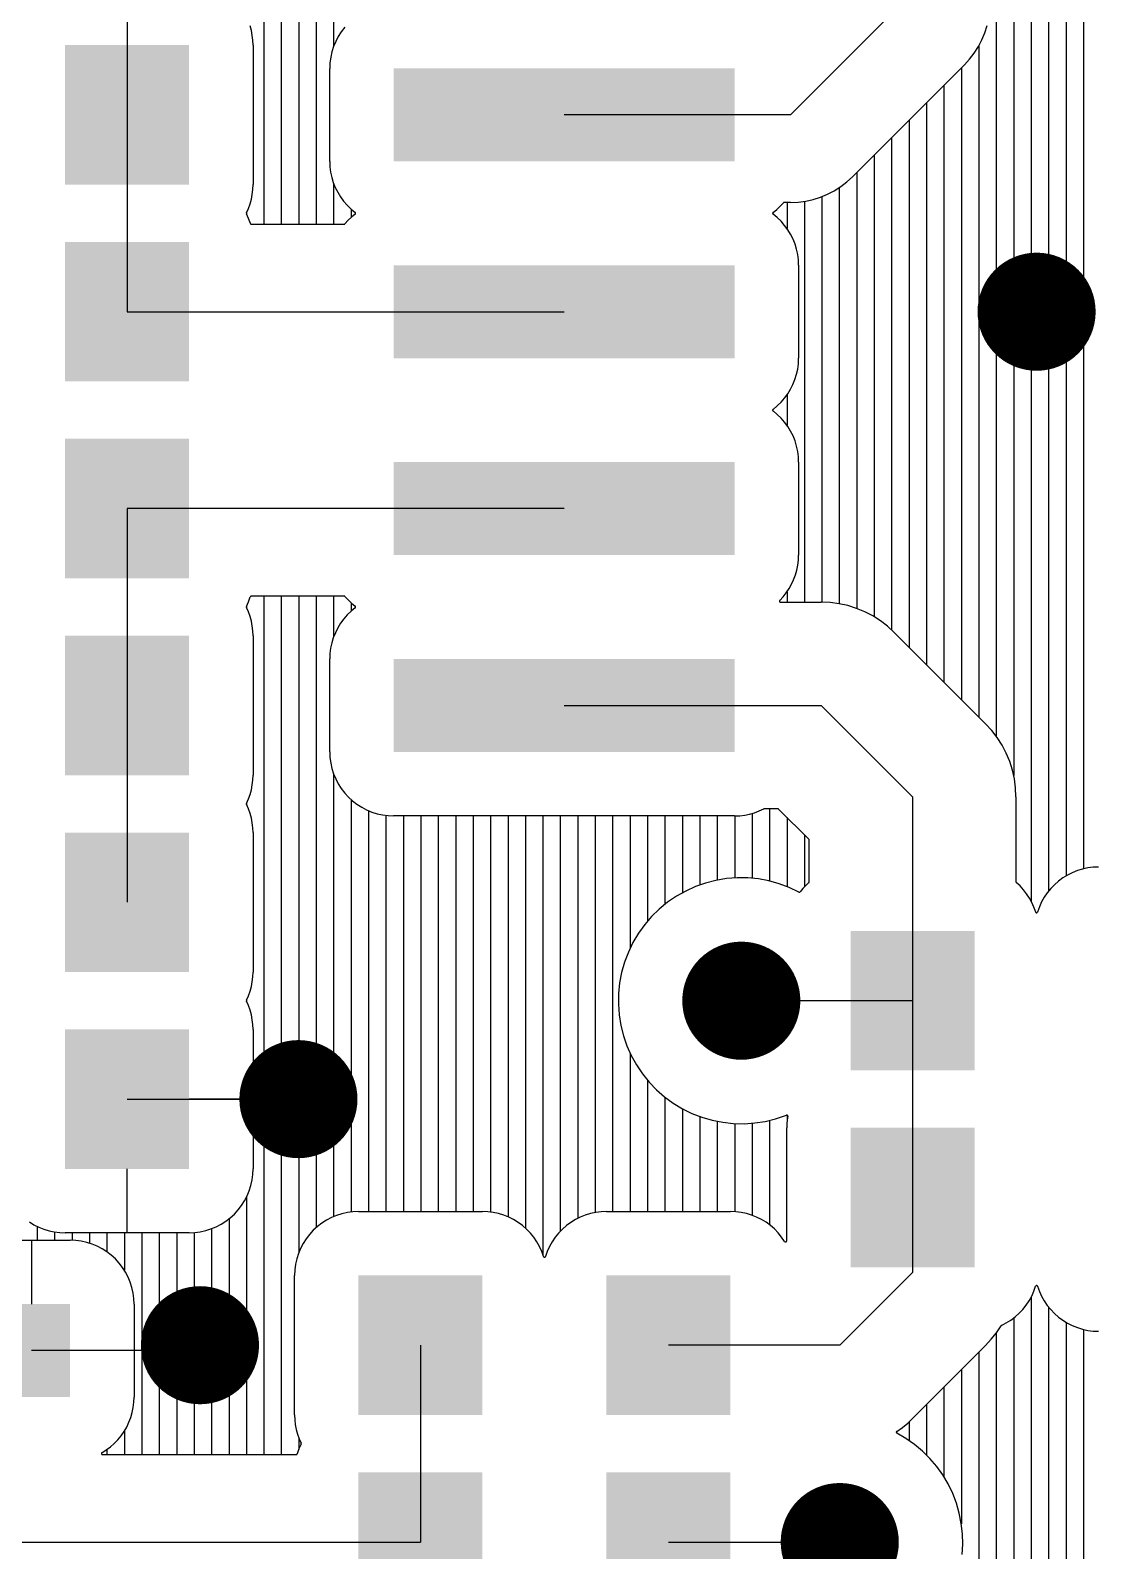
# Model space of a CAD drawing. Extents: x 295 to 953, y 10 to 290.
# Drawn here: x 558.8 to 599.7, y 170.3 to 228.6 of the extents above; entities that cross this region are included whole.
import ezdxf

# ---------------------------------------------------------------- set-up
doc = ezdxf.new("R2010")
doc.units = 0
doc.header["$LTSCALE"] = 5
doc.header["$MEASUREMENT"] = 0
doc.layers.get('0').update_dxf_attribs({"linetype": 'CONTINUOUS', "lineweight": 25})
doc.layers.add('ART001_PHO', color=7, linetype='CONTINUOUS')

msp = doc.modelspace()

# ---------------------------------------------------------------- linework, layer by layer
at = {"color": 7, "const_width": 2.263}
for points in [[(597.328, 218.91, 1), (597.328, 216.647, 1)], [(586.012, 192.507, 1), (586.012, 190.244, 1)], [(569.039, 188.735, 1), (569.039, 186.472, 1)], [(565.267, 179.305, 1), (565.267, 177.042, 1)], [(589.784, 171.761, 1), (589.784, 169.498, 1)]]:
    msp.add_lwpolyline(points, format="xyb", close=True, dxfattribs=at)
at = {"color": 7}
msp.add_solid([(557.322, 179.748), (560.292, 179.748), (557.322, 176.184), (560.292, 176.184)], dxfattribs=at)
at = {"layer": 'ART001_PHO', "color": 7}
for p, q in [((567.715, 255.007), (567.715, 221.134)), ((568.383, 255.007), (568.383, 221.134)), ((569.052, 255.007), (569.052, 221.134)), ((569.72, 255.007), (569.72, 221.134)), ((570.388, 255.007), (570.388, 227.947)), ((562.475, 232.866), (562.475, 225.322)), ((599.123, 232.863), (599.123, 196.429)), ((598.455, 232.052), (598.455, 196.156)), ((595.782, 231.53), (595.782, 201.51)), ((596.45, 231.53), (596.45, 200.003)), ((597.118, 231.536), (597.118, 195.194)), ((597.786, 231.68), (597.786, 195.574)), ((592.19, 229.614), (587.898, 225.322)), ((567.238, 228.55), (567.189, 228.729)), ((567.273, 228.367), (567.238, 228.55)), ((567.294, 228.181), (567.273, 228.367)), ((570.682, 228.51), (570.567, 228.33)), ((570.812, 228.68), (570.682, 228.51)), ((595.231, 228.195), (595.343, 228.466)), ((595.343, 228.466), (595.431, 228.745)), ((567.301, 227.995), (567.294, 228.181)), ((567.301, 227.995), (567.301, 222.649)), ((570.386, 227.943), (570.322, 227.739)), ((570.468, 228.14), (570.386, 227.943)), ((570.567, 228.33), (570.468, 228.14)), ((594.938, 227.689), (595.096, 227.936)), ((595.096, 227.936), (595.231, 228.195)), ((595.113, 227.967), (595.113, 202.248)), ((570.248, 227.318), (570.239, 227.105)), ((570.276, 227.53), (570.248, 227.318)), ((570.322, 227.739), (570.276, 227.53)), ((594.563, 227.241), (590.271, 222.95)), ((594.562, 227.241), (594.76, 227.457)), ((594.76, 227.457), (594.938, 227.689)), ((570.239, 223.54), (570.239, 227.104)), ((594.445, 227.124), (594.445, 202.916)), ((593.777, 226.456), (593.777, 203.584)), ((593.109, 225.787), (593.109, 204.253)), ((562.475, 225.322), (562.475, 217.779)), ((587.898, 225.322), (579.223, 225.322)), ((592.44, 225.119), (592.44, 204.921)), ((591.772, 224.451), (591.772, 205.586)), ((591.104, 223.783), (591.104, 206.088)), ((570.239, 223.54), (570.247, 223.334)), ((570.247, 223.334), (570.273, 223.13)), ((570.273, 223.13), (570.316, 222.928)), ((567.294, 222.461), (567.301, 222.649)), ((570.316, 222.928), (570.376, 222.731)), ((570.376, 222.731), (570.452, 222.54)), ((570.388, 222.698), (570.388, 221.134)), ((570.452, 222.54), (570.544, 222.355)), ((589.576, 222.416), (589.823, 222.574)), ((589.823, 222.574), (590.055, 222.752)), ((590.055, 222.752), (590.271, 222.95)), ((590.436, 223.114), (590.436, 206.408)), ((567.188, 221.913), (567.237, 222.092)), ((567.237, 222.092), (567.273, 222.275)), ((567.273, 222.275), (567.294, 222.461)), ((570.544, 222.355), (570.651, 222.179)), ((570.651, 222.179), (570.773, 222.013)), ((570.773, 222.013), (570.908, 221.857)), ((587.629, 221.958), (587.626, 221.956)), ((587.631, 221.96), (587.629, 221.958)), ((587.634, 221.962), (587.631, 221.96)), ((587.637, 221.963), (587.634, 221.962)), ((587.64, 221.965), (587.637, 221.963)), ((587.643, 221.966), (587.64, 221.965)), ((587.646, 221.966), (587.643, 221.966)), ((587.649, 221.967), (587.646, 221.966)), ((587.652, 221.967), (587.649, 221.967)), ((587.898, 221.967), (587.652, 221.967)), ((587.763, 221.967), (587.763, 220.968)), ((587.898, 221.967), (588.191, 221.98)), ((588.191, 221.98), (588.481, 222.018)), ((588.431, 222.009), (588.431, 206.65)), ((588.481, 222.018), (588.767, 222.081)), ((588.767, 222.081), (589.046, 222.169)), ((589.046, 222.169), (589.316, 222.281)), ((589.099, 222.189), (589.099, 206.65)), ((589.316, 222.281), (589.576, 222.416)), ((589.767, 222.536), (589.767, 206.588)), ((567.046, 221.555), (567.045, 221.552)), ((567.045, 221.552), (567.045, 221.549)), ((567.045, 221.549), (567.046, 221.546)), ((567.047, 221.561), (567.046, 221.558)), ((567.046, 221.558), (567.046, 221.555)), ((567.046, 221.546), (567.046, 221.543)), ((567.046, 221.543), (567.047, 221.54)), ((567.048, 221.564), (567.047, 221.561)), ((567.047, 221.561), (567.047, 221.54)), ((567.047, 221.54), (567.048, 221.537)), ((567.049, 221.567), (567.048, 221.564)), ((567.048, 221.537), (567.049, 221.534)), ((567.049, 221.567), (567.125, 221.737)), ((567.131, 221.35), (567.049, 221.534)), ((567.125, 221.737), (567.188, 221.913)), ((570.908, 221.857), (571.056, 221.714)), ((571.077, 221.406), (570.945, 221.282)), ((571.056, 221.714), (571.218, 221.58)), ((571.056, 221.713), (571.056, 221.388)), ((571.219, 221.521), (571.077, 221.406)), ((571.221, 221.578), (571.219, 221.58)), ((571.219, 221.521), (571.221, 221.523)), ((571.223, 221.576), (571.221, 221.578)), ((571.221, 221.523), (571.223, 221.525)), ((571.225, 221.574), (571.223, 221.576)), ((571.223, 221.525), (571.225, 221.527)), ((571.227, 221.571), (571.225, 221.574)), ((571.225, 221.527), (571.227, 221.53)), ((571.229, 221.568), (571.227, 221.571)), ((571.227, 221.53), (571.229, 221.532)), ((571.23, 221.566), (571.229, 221.568)), ((571.229, 221.532), (571.23, 221.535)), ((571.231, 221.563), (571.23, 221.566)), ((571.23, 221.535), (571.231, 221.538)), ((571.232, 221.56), (571.231, 221.563)), ((571.231, 221.538), (571.232, 221.541)), ((571.233, 221.557), (571.232, 221.56)), ((571.232, 221.541), (571.233, 221.544)), ((571.233, 221.554), (571.233, 221.557)), ((571.233, 221.55), (571.233, 221.554)), ((571.233, 221.547), (571.233, 221.55)), ((571.233, 221.544), (571.233, 221.547)), ((587.213, 221.557), (587.212, 221.554)), ((587.212, 221.554), (587.212, 221.55)), ((587.212, 221.55), (587.212, 221.547)), ((587.212, 221.547), (587.213, 221.544)), ((587.214, 221.563), (587.213, 221.56)), ((587.213, 221.56), (587.213, 221.557)), ((587.213, 221.544), (587.213, 221.541)), ((587.213, 221.541), (587.214, 221.538)), ((587.215, 221.566), (587.214, 221.563)), ((587.214, 221.538), (587.215, 221.535)), ((587.217, 221.568), (587.215, 221.566)), ((587.215, 221.535), (587.217, 221.532)), ((587.218, 221.571), (587.217, 221.568)), ((587.217, 221.532), (587.218, 221.53)), ((587.22, 221.574), (587.218, 221.571)), ((587.218, 221.53), (587.22, 221.527)), ((587.222, 221.576), (587.22, 221.574)), ((587.22, 221.527), (587.222, 221.525)), ((587.225, 221.578), (587.222, 221.576)), ((587.222, 221.525), (587.225, 221.523)), ((587.227, 221.58), (587.225, 221.578)), ((587.225, 221.523), (587.227, 221.521)), ((587.227, 221.58), (587.368, 221.694)), ((587.39, 221.387), (587.228, 221.52)), ((587.368, 221.694), (587.5, 221.819)), ((587.538, 221.243), (587.39, 221.387)), ((587.5, 221.819), (587.624, 221.953)), ((587.626, 221.956), (587.624, 221.954)), ((567.197, 221.16), (567.131, 221.35)), ((567.196, 221.16), (567.198, 221.157)), ((567.198, 221.157), (567.199, 221.155)), ((567.199, 221.155), (567.2, 221.152)), ((567.2, 221.152), (567.202, 221.149)), ((567.202, 221.149), (567.204, 221.147)), ((567.204, 221.147), (567.206, 221.144)), ((567.206, 221.144), (567.209, 221.142)), ((567.209, 221.142), (567.211, 221.141)), ((567.211, 221.141), (567.214, 221.139)), ((567.214, 221.139), (567.217, 221.137)), ((567.217, 221.137), (567.22, 221.136)), ((567.22, 221.136), (567.223, 221.135)), ((567.223, 221.135), (567.226, 221.135)), ((567.226, 221.135), (567.229, 221.134)), ((567.229, 221.134), (567.232, 221.134)), ((567.232, 221.134), (570.793, 221.134)), ((570.793, 221.134), (570.797, 221.134)), ((570.797, 221.134), (570.8, 221.135)), ((570.8, 221.135), (570.803, 221.135)), ((570.803, 221.135), (570.806, 221.136)), ((570.806, 221.136), (570.809, 221.138)), ((570.809, 221.138), (570.812, 221.139)), ((570.812, 221.139), (570.814, 221.141)), ((570.814, 221.141), (570.817, 221.143)), ((570.817, 221.143), (570.819, 221.145)), ((570.819, 221.145), (570.822, 221.147)), ((570.945, 221.282), (570.822, 221.147)), ((587.673, 221.088), (587.538, 221.243)), ((587.795, 220.921), (587.673, 221.088)), ((587.902, 220.745), (587.795, 220.921)), ((587.994, 220.561), (587.902, 220.745)), ((588.07, 220.369), (587.994, 220.561)), ((588.13, 220.172), (588.07, 220.369)), ((588.173, 219.97), (588.13, 220.172)), ((588.198, 219.766), (588.173, 219.97)), ((588.207, 219.56), (588.198, 219.766)), ((588.207, 219.561), (588.207, 215.997)), ((562.475, 217.779), (579.223, 217.779)), ((588.128, 215.38), (588.172, 215.582)), ((588.172, 215.582), (588.198, 215.786)), ((588.198, 215.786), (588.207, 215.996)), ((587.899, 214.808), (587.992, 214.992)), ((587.992, 214.992), (588.068, 215.183)), ((588.068, 215.183), (588.128, 215.38)), ((587.535, 214.31), (587.67, 214.466)), ((587.67, 214.466), (587.792, 214.632)), ((587.763, 214.589), (587.763, 213.424)), ((587.792, 214.632), (587.899, 214.808)), ((587.213, 214.013), (587.212, 214.01)), ((587.212, 214.01), (587.212, 214.007)), ((587.212, 214.007), (587.212, 214.004)), ((587.212, 214.004), (587.213, 214)), ((587.214, 214.019), (587.213, 214.016)), ((587.213, 214.016), (587.213, 214.013)), ((587.213, 214), (587.213, 213.997)), ((587.213, 213.997), (587.214, 213.994)), ((587.215, 214.022), (587.214, 214.019)), ((587.214, 213.994), (587.215, 213.991)), ((587.217, 214.025), (587.215, 214.022)), ((587.215, 213.991), (587.217, 213.989)), ((587.218, 214.027), (587.217, 214.025)), ((587.217, 213.989), (587.218, 213.986)), ((587.22, 214.03), (587.218, 214.027)), ((587.218, 213.986), (587.22, 213.983)), ((587.222, 214.032), (587.22, 214.03)), ((587.22, 213.983), (587.222, 213.981)), ((587.225, 214.034), (587.222, 214.032)), ((587.222, 213.981), (587.225, 213.979)), ((587.227, 214.036), (587.225, 214.034)), ((587.225, 213.979), (587.227, 213.977)), ((587.227, 214.036), (587.387, 214.167)), ((587.39, 213.843), (587.228, 213.976)), ((587.387, 214.167), (587.535, 214.31)), ((587.538, 213.699), (587.39, 213.843)), ((587.673, 213.544), (587.538, 213.699)), ((587.795, 213.377), (587.673, 213.544)), ((587.902, 213.201), (587.795, 213.377)), ((587.994, 213.017), (587.902, 213.201)), ((588.07, 212.825), (587.994, 213.017)), ((588.13, 212.628), (588.07, 212.825)), ((588.173, 212.427), (588.13, 212.628)), ((588.198, 212.222), (588.173, 212.427)), ((588.207, 212.016), (588.198, 212.222)), ((588.207, 212.017), (588.207, 208.453)), ((579.223, 210.235), (562.475, 210.235)), ((562.475, 210.235), (562.475, 202.691)), ((588.139, 207.877), (588.177, 208.066)), ((588.177, 208.066), (588.199, 208.258)), ((588.199, 208.258), (588.207, 208.452)), ((587.937, 207.335), (588.018, 207.51)), ((588.018, 207.51), (588.086, 207.691)), ((588.086, 207.691), (588.139, 207.877)), ((567.13, 206.663), (567.196, 206.853)), ((567.198, 206.856), (567.196, 206.853)), ((567.199, 206.859), (567.198, 206.856)), ((567.2, 206.862), (567.199, 206.859)), ((567.202, 206.864), (567.2, 206.862)), ((567.204, 206.867), (567.202, 206.864)), ((567.206, 206.869), (567.204, 206.867)), ((567.209, 206.871), (567.206, 206.869)), ((567.211, 206.873), (567.209, 206.871)), ((567.214, 206.874), (567.211, 206.873)), ((567.217, 206.876), (567.214, 206.874)), ((567.22, 206.877), (567.217, 206.876)), ((567.223, 206.878), (567.22, 206.877)), ((567.226, 206.879), (567.223, 206.878)), ((567.229, 206.879), (567.226, 206.879)), ((567.232, 206.879), (567.229, 206.879)), ((570.793, 206.879), (567.232, 206.879)), ((567.715, 206.879), (567.715, 173.985)), ((568.383, 206.879), (568.383, 173.985)), ((569.052, 206.879), (569.052, 181.721)), ((569.72, 206.879), (569.72, 182.684)), ((570.388, 206.879), (570.388, 205.316)), ((570.797, 206.879), (570.793, 206.879)), ((570.8, 206.879), (570.797, 206.879)), ((570.803, 206.878), (570.8, 206.879)), ((570.806, 206.877), (570.803, 206.878)), ((570.809, 206.876), (570.806, 206.877)), ((570.812, 206.874), (570.809, 206.876)), ((570.814, 206.873), (570.812, 206.874)), ((570.817, 206.871), (570.814, 206.873)), ((570.819, 206.868), (570.817, 206.871)), ((570.822, 206.866), (570.819, 206.868)), ((570.822, 206.866), (570.944, 206.732)), ((587.483, 206.713), (587.614, 206.855)), ((587.614, 206.855), (587.734, 207.006)), ((587.734, 207.006), (587.842, 207.166)), ((587.763, 207.045), (587.763, 206.65)), ((587.842, 207.166), (587.937, 207.335)), ((567.046, 206.467), (567.045, 206.464)), ((567.045, 206.464), (567.045, 206.461)), ((567.045, 206.461), (567.046, 206.458)), ((567.047, 206.473), (567.046, 206.471)), ((567.046, 206.471), (567.046, 206.467)), ((567.046, 206.458), (567.046, 206.455)), ((567.046, 206.455), (567.047, 206.452)), ((567.048, 206.476), (567.047, 206.473)), ((567.047, 206.473), (567.047, 206.453)), ((567.047, 206.452), (567.048, 206.449)), ((567.049, 206.479), (567.048, 206.476)), ((567.048, 206.449), (567.049, 206.446)), ((567.049, 206.479), (567.13, 206.663)), ((567.126, 206.274), (567.05, 206.446)), ((567.189, 206.098), (567.126, 206.274)), ((571.059, 206.302), (570.911, 206.159)), ((570.944, 206.732), (571.077, 206.607)), ((571.056, 206.625), (571.056, 206.3)), ((571.218, 206.433), (571.059, 206.302)), ((571.077, 206.607), (571.219, 206.493)), ((571.221, 206.491), (571.219, 206.493)), ((571.219, 206.433), (571.221, 206.435)), ((571.223, 206.488), (571.221, 206.491)), ((571.221, 206.435), (571.223, 206.437)), ((571.225, 206.486), (571.223, 206.488)), ((571.223, 206.437), (571.225, 206.44)), ((571.227, 206.483), (571.225, 206.486)), ((571.225, 206.44), (571.227, 206.442)), ((571.229, 206.481), (571.227, 206.483)), ((571.227, 206.442), (571.229, 206.445)), ((571.23, 206.478), (571.229, 206.481)), ((571.229, 206.445), (571.23, 206.448)), ((571.231, 206.475), (571.23, 206.478)), ((571.23, 206.448), (571.231, 206.451)), ((571.232, 206.472), (571.231, 206.475)), ((571.231, 206.451), (571.232, 206.454)), ((571.233, 206.469), (571.232, 206.472)), ((571.232, 206.454), (571.233, 206.457)), ((571.233, 206.466), (571.233, 206.469)), ((571.233, 206.463), (571.233, 206.466)), ((571.233, 206.46), (571.233, 206.463)), ((571.233, 206.457), (571.233, 206.46)), ((587.473, 206.694), (587.472, 206.691)), ((587.472, 206.691), (587.472, 206.688)), ((587.472, 206.688), (587.472, 206.685)), ((587.472, 206.685), (587.472, 206.682)), ((587.472, 206.682), (587.473, 206.679)), ((587.474, 206.7), (587.473, 206.698)), ((587.473, 206.698), (587.473, 206.694)), ((587.473, 206.679), (587.474, 206.676)), ((587.476, 206.703), (587.474, 206.7)), ((587.474, 206.676), (587.475, 206.673)), ((587.475, 206.673), (587.476, 206.67)), ((587.477, 206.706), (587.476, 206.703)), ((587.476, 206.67), (587.477, 206.667)), ((587.479, 206.709), (587.477, 206.706)), ((587.477, 206.667), (587.479, 206.665)), ((587.481, 206.711), (587.479, 206.709)), ((587.479, 206.665), (587.481, 206.663)), ((587.483, 206.713), (587.481, 206.711)), ((587.481, 206.663), (587.483, 206.66)), ((587.483, 206.66), (587.486, 206.658)), ((587.486, 206.658), (587.488, 206.656)), ((587.488, 206.656), (587.491, 206.655)), ((587.491, 206.655), (587.494, 206.653)), ((587.494, 206.653), (587.497, 206.652)), ((587.497, 206.652), (587.499, 206.651)), ((587.499, 206.651), (587.503, 206.651)), ((587.503, 206.651), (587.506, 206.65)), ((587.506, 206.65), (587.509, 206.65)), ((587.509, 206.65), (589.071, 206.65)), ((589.416, 206.635), (589.071, 206.65)), ((589.759, 206.59), (589.416, 206.635)), ((590.096, 206.515), (589.759, 206.59)), ((590.425, 206.411), (590.096, 206.515)), ((590.745, 206.279), (590.425, 206.411)), ((591.051, 206.12), (590.745, 206.279)), ((567.238, 205.918), (567.189, 206.098)), ((567.273, 205.735), (567.238, 205.918)), ((567.294, 205.55), (567.273, 205.735)), ((570.546, 205.662), (570.454, 205.477)), ((570.654, 205.837), (570.546, 205.662)), ((570.775, 206.004), (570.654, 205.837)), ((570.911, 206.159), (570.775, 206.004)), ((591.342, 205.934), (591.051, 206.12)), ((591.616, 205.724), (591.342, 205.934)), ((591.871, 205.49), (591.616, 205.724)), ((567.301, 205.364), (567.294, 205.55)), ((567.301, 205.364), (567.301, 200.018)), ((570.317, 205.089), (570.274, 204.887)), ((570.377, 205.286), (570.317, 205.089)), ((570.454, 205.477), (570.377, 205.286)), ((591.871, 205.49), (595.375, 201.986)), ((570.248, 204.683), (570.239, 204.473)), ((570.274, 204.887), (570.248, 204.683)), ((570.239, 200.909), (570.239, 204.473)), ((562.475, 202.691), (562.475, 195.147)), ((579.223, 202.691), (589.071, 202.691)), ((589.071, 202.691), (592.576, 199.186)), ((595.609, 201.731), (595.376, 201.985)), ((595.819, 201.457), (595.609, 201.731)), ((596.005, 201.165), (595.819, 201.457)), ((596.164, 200.859), (596.005, 201.165)), ((570.239, 200.909), (570.248, 200.695)), ((570.248, 200.695), (570.276, 200.483)), ((570.276, 200.483), (570.322, 200.275)), ((596.297, 200.54), (596.164, 200.859)), ((596.4, 200.21), (596.297, 200.54)), ((567.273, 199.644), (567.294, 199.829)), ((567.294, 199.829), (567.301, 200.018)), ((570.322, 200.275), (570.386, 200.071)), ((570.386, 200.071), (570.468, 199.873)), ((570.388, 200.066), (570.388, 183.104)), ((570.468, 199.873), (570.567, 199.684)), ((596.475, 199.873), (596.4, 200.21)), ((596.52, 199.531), (596.475, 199.873)), ((567.125, 199.106), (567.188, 199.281)), ((567.188, 199.281), (567.237, 199.461)), ((567.237, 199.461), (567.273, 199.644)), ((570.567, 199.684), (570.682, 199.504)), ((570.682, 199.504), (570.812, 199.334)), ((570.812, 199.334), (570.956, 199.176)), ((596.535, 199.186), (596.52, 199.531)), ((567.046, 198.924), (567.045, 198.921)), ((567.045, 198.921), (567.045, 198.917)), ((567.045, 198.917), (567.046, 198.914)), ((567.047, 198.93), (567.046, 198.927)), ((567.046, 198.927), (567.046, 198.924)), ((567.046, 198.914), (567.046, 198.911)), ((567.046, 198.911), (567.047, 198.908)), ((567.048, 198.933), (567.047, 198.93)), ((567.047, 198.929), (567.047, 198.909)), ((567.047, 198.908), (567.048, 198.905)), ((567.049, 198.935), (567.048, 198.933)), ((567.048, 198.905), (567.049, 198.903)), ((567.049, 198.935), (567.125, 199.106)), ((567.126, 198.73), (567.05, 198.902)), ((567.189, 198.554), (567.126, 198.73)), ((570.956, 199.176), (571.114, 199.032)), ((571.056, 199.082), (571.056, 183.28)), ((571.114, 199.032), (571.283, 198.902)), ((571.283, 198.902), (571.464, 198.787)), ((571.464, 198.787), (571.653, 198.688)), ((571.653, 198.688), (571.851, 198.606)), ((571.725, 198.656), (571.725, 183.297)), ((586.697, 198.646), (586.873, 198.728)), ((586.876, 198.729), (586.873, 198.728)), ((586.879, 198.73), (586.876, 198.729)), ((586.882, 198.731), (586.879, 198.73)), ((586.884, 198.731), (586.882, 198.731)), ((586.887, 198.732), (586.884, 198.731)), ((586.89, 198.732), (586.887, 198.732)), ((587.416, 198.732), (586.89, 198.732)), ((587.094, 198.732), (587.094, 195.963)), ((587.419, 198.732), (587.416, 198.732)), ((587.423, 198.731), (587.419, 198.732)), ((587.426, 198.731), (587.423, 198.731)), ((587.429, 198.73), (587.426, 198.731)), ((587.432, 198.728), (587.429, 198.73)), ((587.435, 198.727), (587.432, 198.728)), ((587.437, 198.725), (587.435, 198.727)), ((587.44, 198.723), (587.437, 198.725)), ((587.442, 198.721), (587.44, 198.723)), ((588.606, 197.557), (587.442, 198.721)), ((592.576, 199.186), (592.576, 191.375)), ((596.535, 199.186), (596.535, 195.936)), ((567.238, 198.374), (567.189, 198.554)), ((567.273, 198.191), (567.238, 198.374)), ((567.294, 198.006), (567.273, 198.191)), ((571.851, 198.606), (572.055, 198.542)), ((572.055, 198.542), (572.263, 198.496)), ((572.263, 198.496), (572.475, 198.468)), ((572.393, 198.477), (572.393, 183.297)), ((572.475, 198.468), (572.689, 198.459)), ((585.757, 198.459), (572.689, 198.459)), ((573.061, 198.459), (573.061, 183.297)), ((573.729, 198.459), (573.729, 183.297)), ((574.398, 198.459), (574.398, 183.297)), ((575.066, 198.459), (575.066, 183.297)), ((575.734, 198.459), (575.734, 183.297)), ((576.402, 198.459), (576.402, 183.277)), ((577.071, 198.459), (577.071, 183.093)), ((577.739, 198.459), (577.739, 182.661)), ((578.407, 198.459), (578.407, 181.651)), ((579.075, 198.459), (579.075, 182.542)), ((579.744, 198.459), (579.744, 183.036)), ((580.412, 198.459), (580.412, 183.258)), ((581.08, 198.459), (581.08, 183.297)), ((581.748, 198.459), (581.748, 193.384)), ((582.417, 198.459), (582.417, 194.423)), ((583.085, 198.459), (583.085, 195.069)), ((583.753, 198.459), (583.753, 195.512)), ((584.421, 198.459), (584.421, 195.812)), ((585.09, 198.459), (585.09, 195.997)), ((585.757, 198.459), (585.95, 198.466)), ((585.758, 198.459), (585.758, 196.082)), ((585.95, 198.466), (586.141, 198.489)), ((586.141, 198.489), (586.33, 198.527)), ((586.33, 198.527), (586.516, 198.579)), ((586.426, 198.552), (586.426, 196.07)), ((586.516, 198.579), (586.697, 198.646)), ((587.763, 198.401), (587.763, 195.752)), ((567.301, 197.82), (567.294, 198.006)), ((567.301, 197.82), (567.301, 192.474)), ((588.431, 197.733), (588.431, 195.744)), ((588.608, 197.555), (588.606, 197.557)), ((588.61, 197.552), (588.608, 197.555)), ((588.612, 197.55), (588.61, 197.552)), ((588.613, 197.547), (588.612, 197.55)), ((588.615, 197.544), (588.613, 197.547)), ((588.616, 197.541), (588.615, 197.544)), ((588.616, 197.538), (588.616, 197.541)), ((588.617, 197.534), (588.616, 197.538)), ((588.617, 197.531), (588.617, 197.534)), ((588.617, 195.936), (588.617, 197.531)), ((598.89, 196.359), (598.697, 196.282)), ((599.088, 196.42), (598.89, 196.359)), ((599.291, 196.463), (599.088, 196.42)), ((599.496, 196.49), (599.291, 196.463)), ((599.704, 196.499), (599.496, 196.49)), ((584.254, 195.748), (583.881, 195.579)), ((584.64, 195.885), (584.254, 195.748)), ((585.037, 195.987), (584.64, 195.885)), ((585.441, 196.054), (585.037, 195.987)), ((585.849, 196.086), (585.441, 196.054)), ((586.259, 196.082), (585.849, 196.086)), ((586.667, 196.043), (586.259, 196.082)), ((587.069, 195.969), (586.667, 196.043)), ((587.464, 195.859), (587.069, 195.969)), ((587.848, 195.717), (587.464, 195.859)), ((588.483, 195.796), (588.37, 195.677)), ((588.604, 195.907), (588.483, 195.796)), ((588.604, 195.907), (588.606, 195.91)), ((588.606, 195.91), (588.608, 195.912)), ((588.608, 195.912), (588.61, 195.915)), ((588.61, 195.915), (588.612, 195.917)), ((588.612, 195.917), (588.613, 195.92)), ((588.613, 195.92), (588.615, 195.923)), ((588.615, 195.923), (588.616, 195.926)), ((588.616, 195.929), (588.617, 195.932)), ((588.616, 195.926), (588.616, 195.929)), ((588.617, 195.932), (588.617, 195.936)), ((596.535, 195.936), (596.535, 195.932)), ((596.535, 195.932), (596.536, 195.929)), ((596.536, 195.929), (596.536, 195.926)), ((596.536, 195.926), (596.537, 195.923)), ((596.537, 195.923), (596.538, 195.92)), ((596.538, 195.92), (596.54, 195.917)), ((596.54, 195.917), (596.542, 195.915)), ((596.542, 195.915), (596.543, 195.912)), ((596.543, 195.912), (596.546, 195.91)), ((596.546, 195.91), (596.548, 195.907)), ((596.692, 195.773), (596.548, 195.907)), ((596.825, 195.628), (596.692, 195.773)), ((598.012, 195.821), (597.869, 195.672)), ((598.168, 195.958), (598.012, 195.821)), ((598.335, 196.081), (598.168, 195.958)), ((598.512, 196.189), (598.335, 196.081)), ((598.697, 196.282), (598.512, 196.189)), ((583.524, 195.379), (583.186, 195.147)), ((583.881, 195.579), (583.524, 195.379)), ((588.218, 195.541), (587.848, 195.717)), ((588.218, 195.541), (588.221, 195.54)), ((588.221, 195.54), (588.223, 195.538)), ((588.223, 195.538), (588.226, 195.538)), ((588.226, 195.538), (588.229, 195.537)), ((588.229, 195.537), (588.232, 195.537)), ((588.232, 195.537), (588.235, 195.537)), ((588.235, 195.537), (588.238, 195.537)), ((588.238, 195.537), (588.241, 195.537)), ((588.241, 195.537), (588.244, 195.538)), ((588.244, 195.538), (588.247, 195.539)), ((588.247, 195.539), (588.25, 195.54)), ((588.25, 195.54), (588.253, 195.541)), ((588.253, 195.541), (588.256, 195.543)), ((588.256, 195.543), (588.258, 195.544)), ((588.258, 195.544), (588.26, 195.546)), ((588.26, 195.546), (588.263, 195.549)), ((588.263, 195.549), (588.264, 195.551)), ((588.37, 195.677), (588.264, 195.551)), ((596.945, 195.474), (596.825, 195.628)), ((597.053, 195.309), (596.945, 195.474)), ((597.147, 195.137), (597.053, 195.309)), ((597.621, 195.339), (597.52, 195.158)), ((597.738, 195.511), (597.621, 195.339)), ((597.869, 195.672), (597.738, 195.511)), ((582.576, 194.602), (582.309, 194.291)), ((582.869, 194.888), (582.576, 194.602)), ((583.186, 195.147), (582.869, 194.888)), ((597.227, 194.958), (597.147, 195.137)), ((597.293, 194.773), (597.227, 194.958)), ((597.292, 194.773), (597.294, 194.77)), ((597.294, 194.77), (597.295, 194.768)), ((597.295, 194.768), (597.296, 194.765)), ((597.296, 194.765), (597.298, 194.762)), ((597.298, 194.762), (597.3, 194.76)), ((597.3, 194.76), (597.302, 194.757)), ((597.302, 194.757), (597.305, 194.755)), ((597.305, 194.755), (597.307, 194.754)), ((597.307, 194.754), (597.31, 194.752)), ((597.31, 194.752), (597.313, 194.75)), ((597.313, 194.75), (597.316, 194.749)), ((597.316, 194.749), (597.319, 194.748)), ((597.319, 194.748), (597.322, 194.748)), ((597.322, 194.748), (597.325, 194.747)), ((597.325, 194.747), (597.328, 194.747)), ((597.328, 194.747), (597.331, 194.747)), ((597.331, 194.747), (597.334, 194.748)), ((597.334, 194.748), (597.337, 194.748)), ((597.337, 194.748), (597.34, 194.749)), ((597.34, 194.749), (597.343, 194.75)), ((597.343, 194.75), (597.346, 194.752)), ((597.346, 194.752), (597.349, 194.754)), ((597.349, 194.754), (597.351, 194.755)), ((597.351, 194.755), (597.354, 194.757)), ((597.354, 194.757), (597.356, 194.76)), ((597.356, 194.76), (597.358, 194.762)), ((597.358, 194.762), (597.359, 194.765)), ((597.359, 194.765), (597.361, 194.767)), ((597.361, 194.767), (597.362, 194.77)), ((597.362, 194.77), (597.363, 194.773)), ((597.434, 194.97), (597.363, 194.773)), ((597.52, 195.158), (597.434, 194.97)), ((582.309, 194.291), (582.07, 193.959)), ((581.861, 193.607), (581.683, 193.238)), ((582.07, 193.959), (581.861, 193.607)), ((581.537, 192.855), (581.426, 192.461)), ((581.683, 193.238), (581.537, 192.855)), ((567.273, 192.1), (567.294, 192.285)), ((567.294, 192.285), (567.301, 192.474)), ((581.426, 192.461), (581.349, 192.059)), ((567.125, 191.562), (567.188, 191.737)), ((567.188, 191.737), (567.237, 191.917)), ((567.237, 191.917), (567.273, 192.1)), ((581.349, 192.059), (581.307, 191.651)), ((567.046, 191.38), (567.045, 191.377)), ((567.045, 191.377), (567.045, 191.374)), ((567.045, 191.374), (567.046, 191.371)), ((567.047, 191.386), (567.046, 191.383)), ((567.046, 191.383), (567.046, 191.38)), ((567.046, 191.371), (567.046, 191.368)), ((567.046, 191.368), (567.047, 191.365)), ((567.048, 191.389), (567.047, 191.386)), ((567.047, 191.385), (567.047, 191.365)), ((567.047, 191.365), (567.048, 191.362)), ((567.049, 191.392), (567.048, 191.389)), ((567.048, 191.362), (567.049, 191.359)), ((567.049, 191.392), (567.125, 191.562)), ((567.126, 191.186), (567.05, 191.358)), ((567.189, 191.01), (567.126, 191.186)), ((581.307, 191.651), (581.301, 191.242)), ((581.301, 191.242), (581.33, 190.833)), ((592.576, 191.375), (586.012, 191.375)), ((592.576, 191.375), (592.576, 183.831)), ((567.238, 190.831), (567.189, 191.01)), ((567.273, 190.648), (567.238, 190.831)), ((567.294, 190.462), (567.273, 190.648)), ((581.33, 190.833), (581.395, 190.429)), ((567.301, 190.276), (567.294, 190.462)), ((567.301, 190.276), (567.301, 184.93)), ((581.395, 190.429), (581.494, 190.032)), ((581.494, 190.032), (581.628, 189.645)), ((581.628, 189.645), (581.795, 189.271)), ((581.748, 189.366), (581.748, 183.297)), ((581.795, 189.271), (581.993, 188.912)), ((581.993, 188.912), (582.222, 188.573)), ((582.222, 188.573), (582.48, 188.255)), ((582.417, 188.328), (582.417, 183.297)), ((582.48, 188.255), (582.764, 187.96)), ((562.475, 187.603), (569.039, 187.603)), ((567.301, 187.603), (564.851, 187.603)), ((582.764, 187.96), (583.073, 187.691)), ((583.073, 187.691), (583.404, 187.449)), ((583.085, 187.681), (583.085, 183.297)), ((583.404, 187.449), (583.755, 187.238)), ((583.753, 187.239), (583.753, 183.297)), ((583.755, 187.238), (584.122, 187.057)), ((584.122, 187.057), (584.504, 186.91)), ((584.421, 186.938), (584.421, 183.297)), ((584.504, 186.91), (584.898, 186.796)), ((584.898, 186.796), (585.299, 186.716)), ((585.09, 186.753), (585.09, 183.297)), ((585.299, 186.716), (585.706, 186.672)), ((585.706, 186.672), (586.116, 186.663)), ((585.758, 186.669), (585.758, 183.292)), ((586.116, 186.663), (586.525, 186.69)), ((586.426, 186.68), (586.426, 183.152)), ((586.525, 186.69), (586.929, 186.752)), ((586.929, 186.752), (587.327, 186.849)), ((587.094, 186.788), (587.094, 182.786)), ((587.327, 186.849), (587.74, 186.99)), ((587.743, 186.991), (587.74, 186.99)), ((587.746, 186.992), (587.743, 186.991)), ((587.749, 186.992), (587.746, 186.992)), ((587.753, 186.993), (587.749, 186.992)), ((587.754, 186.653), (587.75, 186.504)), ((587.75, 182.17), (587.75, 186.504)), ((587.756, 186.993), (587.753, 186.993)), ((587.768, 186.801), (587.754, 186.653)), ((587.759, 186.992), (587.756, 186.993)), ((587.762, 186.992), (587.759, 186.992)), ((587.765, 186.991), (587.762, 186.992)), ((587.763, 186.991), (587.763, 186.756)), ((587.768, 186.99), (587.765, 186.991)), ((587.771, 186.988), (587.768, 186.99)), ((587.79, 186.948), (587.768, 186.801)), ((587.774, 186.987), (587.771, 186.988)), ((587.776, 186.985), (587.774, 186.987)), ((587.779, 186.983), (587.776, 186.985)), ((587.781, 186.981), (587.779, 186.983)), ((587.783, 186.978), (587.781, 186.981)), ((587.785, 186.976), (587.783, 186.978)), ((587.786, 186.973), (587.785, 186.976)), ((587.788, 186.97), (587.786, 186.973)), ((587.789, 186.967), (587.788, 186.97)), ((587.79, 186.964), (587.789, 186.967)), ((587.79, 186.961), (587.79, 186.964)), ((587.791, 186.958), (587.79, 186.961)), ((587.79, 186.949), (587.791, 186.952)), ((587.791, 186.955), (587.791, 186.958)), ((587.791, 186.952), (587.791, 186.955)), ((562.475, 182.48), (562.475, 184.93)), ((567.264, 184.505), (567.292, 184.717)), ((567.292, 184.717), (567.301, 184.93)), ((567.072, 183.895), (567.154, 184.092)), ((567.154, 184.092), (567.218, 184.296)), ((567.218, 184.296), (567.264, 184.505)), ((566.728, 183.355), (566.858, 183.525)), ((566.858, 183.525), (566.973, 183.705)), ((566.973, 183.705), (567.072, 183.895)), ((567.047, 183.843), (567.047, 173.985)), ((592.576, 183.831), (592.576, 180.965)), ((566.256, 182.923), (566.426, 183.053)), ((566.379, 183.015), (566.379, 173.985)), ((566.426, 183.053), (566.584, 183.198)), ((566.584, 183.198), (566.728, 183.355)), ((570.116, 182.969), (569.935, 182.854)), ((570.305, 183.068), (570.116, 182.969)), ((570.503, 183.149), (570.305, 183.068)), ((570.707, 183.214), (570.503, 183.149)), ((570.915, 183.26), (570.707, 183.214)), ((571.127, 183.288), (570.915, 183.26)), ((571.341, 183.297), (571.127, 183.288)), ((571.34, 183.297), (576.092, 183.297)), ((576.301, 183.288), (576.093, 183.297)), ((576.507, 183.262), (576.301, 183.288)), ((576.71, 183.218), (576.507, 183.262)), ((576.908, 183.157), (576.71, 183.218)), ((577.1, 183.08), (576.908, 183.157)), ((577.286, 182.987), (577.1, 183.08)), ((577.462, 182.878), (577.286, 182.987)), ((579.652, 182.987), (579.476, 182.879)), ((579.838, 183.081), (579.652, 182.987)), ((580.03, 183.158), (579.838, 183.081)), ((580.228, 183.218), (580.03, 183.158)), ((580.431, 183.262), (580.228, 183.218)), ((580.637, 183.288), (580.431, 183.262)), ((580.844, 183.297), (580.637, 183.288)), ((580.844, 183.297), (585.596, 183.297)), ((585.804, 183.288), (585.597, 183.297)), ((586.008, 183.262), (585.804, 183.288)), ((586.21, 183.219), (586.008, 183.262)), ((586.407, 183.159), (586.21, 183.219)), ((586.598, 183.083), (586.407, 183.159)), ((586.782, 182.991), (586.598, 183.083)), ((586.958, 182.883), (586.782, 182.991)), ((558.73, 182.898), (558.906, 182.79)), ((558.906, 182.79), (559.091, 182.697)), ((559.028, 182.727), (559.028, 182.198)), ((559.091, 182.697), (559.284, 182.62)), ((559.284, 182.62), (559.482, 182.559)), ((559.482, 182.559), (559.685, 182.515)), ((559.685, 182.515), (559.891, 182.489)), ((559.696, 182.513), (559.696, 182.198)), ((559.891, 182.489), (560.099, 182.48)), ((564.851, 182.48), (560.099, 182.48)), ((560.364, 182.48), (560.364, 182.197)), ((561.033, 182.48), (561.033, 182.083)), ((561.701, 182.48), (561.701, 181.753)), ((562.369, 182.48), (562.369, 181.048)), ((563.037, 182.48), (563.037, 173.985)), ((563.706, 182.48), (563.706, 173.985)), ((564.374, 182.48), (564.374, 173.985)), ((564.851, 182.48), (565.065, 182.489)), ((565.042, 182.488), (565.042, 173.985)), ((565.065, 182.489), (565.277, 182.517)), ((565.277, 182.517), (565.485, 182.564)), ((565.485, 182.564), (565.689, 182.628)), ((565.689, 182.628), (565.887, 182.71)), ((565.71, 182.636), (565.71, 173.985)), ((565.887, 182.71), (566.076, 182.808)), ((566.076, 182.808), (566.256, 182.923)), ((569.464, 182.422), (569.334, 182.252)), ((569.608, 182.58), (569.464, 182.422)), ((569.766, 182.724), (569.608, 182.58)), ((569.935, 182.854), (569.766, 182.724)), ((577.629, 182.755), (577.462, 182.878)), ((577.785, 182.618), (577.629, 182.755)), ((577.929, 182.469), (577.785, 182.618)), ((578.059, 182.308), (577.929, 182.469)), ((579.009, 182.47), (578.878, 182.309)), ((579.153, 182.619), (579.009, 182.47)), ((579.309, 182.756), (579.153, 182.619)), ((579.476, 182.879), (579.309, 182.756)), ((587.125, 182.762), (586.958, 182.883)), ((587.28, 182.627), (587.125, 182.762)), ((587.424, 182.479), (587.28, 182.627)), ((587.555, 182.32), (587.424, 182.479)), ((557.322, 182.198), (560.292, 182.198)), ((558.807, 182.198), (558.807, 179.748)), ((560.506, 182.189), (560.292, 182.198)), ((560.718, 182.161), (560.506, 182.189)), ((560.927, 182.114), (560.718, 182.161)), ((561.131, 182.05), (560.927, 182.114)), ((561.328, 181.968), (561.131, 182.05)), ((561.518, 181.87), (561.328, 181.968)), ((561.698, 181.755), (561.518, 181.87)), ((569.12, 181.883), (569.038, 181.685)), ((569.219, 182.072), (569.12, 181.883)), ((569.334, 182.252), (569.219, 182.072)), ((578.176, 182.136), (578.059, 182.308)), ((578.277, 181.956), (578.176, 182.136)), ((578.363, 181.767), (578.277, 181.956)), ((578.433, 181.572), (578.363, 181.767)), ((578.574, 181.768), (578.504, 181.572)), ((578.66, 181.957), (578.574, 181.768)), ((578.762, 182.137), (578.66, 181.957)), ((578.878, 182.309), (578.762, 182.137)), ((587.671, 182.15), (587.555, 182.32)), ((587.671, 182.15), (587.673, 182.147)), ((587.673, 182.147), (587.675, 182.145)), ((587.675, 182.145), (587.677, 182.143)), ((587.677, 182.143), (587.68, 182.141)), ((587.68, 182.141), (587.682, 182.139)), ((587.682, 182.139), (587.685, 182.137)), ((587.685, 182.137), (587.688, 182.136)), ((587.688, 182.136), (587.69, 182.135)), ((587.69, 182.135), (587.693, 182.134)), ((587.693, 182.134), (587.696, 182.133)), ((587.696, 182.133), (587.7, 182.133)), ((587.7, 182.133), (587.703, 182.133)), ((587.703, 182.133), (587.713, 182.133)), ((587.713, 182.133), (587.716, 182.133)), ((587.716, 182.133), (587.719, 182.133)), ((587.719, 182.133), (587.722, 182.134)), ((587.722, 182.134), (587.725, 182.135)), ((587.725, 182.135), (587.728, 182.136)), ((587.728, 182.136), (587.731, 182.138)), ((587.731, 182.138), (587.734, 182.139)), ((587.734, 182.139), (587.736, 182.141)), ((587.736, 182.141), (587.739, 182.144)), ((587.739, 182.144), (587.741, 182.146)), ((587.741, 182.146), (587.743, 182.148)), ((587.743, 182.148), (587.745, 182.151)), ((587.745, 182.151), (587.746, 182.154)), ((587.746, 182.154), (587.747, 182.157)), ((587.747, 182.157), (587.748, 182.16)), ((587.748, 182.16), (587.749, 182.163)), ((587.749, 182.163), (587.75, 182.167)), ((587.75, 182.167), (587.75, 182.17)), ((561.867, 181.624), (561.698, 181.755)), ((562.025, 181.48), (561.867, 181.624)), ((562.169, 181.322), (562.025, 181.48)), ((562.299, 181.153), (562.169, 181.322)), ((568.927, 181.273), (568.9, 181.061)), ((568.974, 181.481), (568.927, 181.273)), ((569.038, 181.685), (568.974, 181.481)), ((578.433, 181.572), (578.434, 181.569)), ((578.434, 181.569), (578.435, 181.566)), ((578.435, 181.566), (578.437, 181.563)), ((578.437, 181.563), (578.439, 181.561)), ((578.439, 181.561), (578.441, 181.558)), ((578.441, 181.558), (578.443, 181.556)), ((578.443, 181.556), (578.445, 181.554)), ((578.445, 181.554), (578.448, 181.552)), ((578.448, 181.552), (578.45, 181.55)), ((578.45, 181.55), (578.453, 181.549)), ((578.453, 181.549), (578.456, 181.548)), ((578.456, 181.548), (578.459, 181.547)), ((578.459, 181.547), (578.462, 181.546)), ((578.462, 181.546), (578.465, 181.546)), ((578.465, 181.546), (578.468, 181.546)), ((578.468, 181.546), (578.472, 181.546)), ((578.472, 181.546), (578.475, 181.546)), ((578.475, 181.546), (578.478, 181.547)), ((578.478, 181.547), (578.481, 181.548)), ((578.481, 181.548), (578.484, 181.549)), ((578.484, 181.549), (578.486, 181.55)), ((578.486, 181.55), (578.489, 181.552)), ((578.489, 181.552), (578.492, 181.554)), ((578.492, 181.554), (578.494, 181.556)), ((578.494, 181.556), (578.496, 181.558)), ((578.496, 181.558), (578.498, 181.56)), ((578.498, 181.56), (578.5, 181.563)), ((578.5, 181.563), (578.502, 181.566)), ((578.502, 181.566), (578.503, 181.569)), ((578.503, 181.569), (578.504, 181.572)), ((562.414, 180.972), (562.299, 181.153)), ((562.513, 180.783), (562.414, 180.972)), ((562.595, 180.585), (562.513, 180.783)), ((568.9, 181.061), (568.89, 180.847)), ((568.89, 175.501), (568.89, 180.847)), ((592.576, 180.965), (589.784, 178.174)), ((562.659, 180.381), (562.595, 180.585)), ((562.705, 180.173), (562.659, 180.381)), ((562.733, 179.961), (562.705, 180.173)), ((597.039, 179.874), (597.139, 180.053)), ((597.118, 180.013), (597.118, 83.49)), ((597.139, 180.053), (597.223, 180.239)), ((597.223, 180.239), (597.292, 180.433)), ((597.294, 180.436), (597.292, 180.433)), ((597.295, 180.439), (597.294, 180.436)), ((597.296, 180.442), (597.295, 180.439)), ((597.298, 180.445), (597.296, 180.442)), ((597.3, 180.447), (597.298, 180.445)), ((597.302, 180.449), (597.3, 180.447)), ((597.305, 180.451), (597.302, 180.449)), ((597.307, 180.453), (597.305, 180.451)), ((597.31, 180.455), (597.307, 180.453)), ((597.313, 180.456), (597.31, 180.455)), ((597.316, 180.457), (597.313, 180.456)), ((597.319, 180.458), (597.316, 180.457)), ((597.322, 180.459), (597.319, 180.458)), ((597.325, 180.459), (597.322, 180.459)), ((597.328, 180.459), (597.325, 180.459)), ((597.331, 180.459), (597.328, 180.459)), ((597.334, 180.459), (597.331, 180.459)), ((597.337, 180.458), (597.334, 180.459)), ((597.34, 180.457), (597.337, 180.458)), ((597.343, 180.456), (597.34, 180.457)), ((597.346, 180.455), (597.343, 180.456)), ((597.349, 180.453), (597.346, 180.455)), ((597.351, 180.451), (597.349, 180.453)), ((597.354, 180.449), (597.351, 180.451)), ((597.356, 180.447), (597.354, 180.449)), ((597.358, 180.445), (597.356, 180.447)), ((597.36, 180.442), (597.358, 180.445)), ((597.361, 180.439), (597.36, 180.442)), ((597.362, 180.436), (597.361, 180.439)), ((597.363, 180.433), (597.362, 180.436)), ((597.364, 180.433), (597.433, 180.238)), ((597.433, 180.238), (597.519, 180.049)), ((597.519, 180.049), (597.621, 179.868)), ((562.742, 179.747), (562.733, 179.961)), ((562.742, 179.748), (562.742, 176.184)), ((596.655, 179.396), (596.796, 179.545)), ((596.796, 179.545), (596.924, 179.704)), ((596.924, 179.704), (597.039, 179.874)), ((597.621, 179.868), (597.737, 179.697)), ((597.737, 179.697), (597.868, 179.536)), ((597.786, 179.633), (597.786, 83.49)), ((597.868, 179.536), (598.012, 179.386)), ((595.789, 178.652), (595.966, 178.92)), ((595.968, 178.923), (595.966, 178.921)), ((595.97, 178.926), (595.968, 178.923)), ((595.972, 178.928), (595.97, 178.926)), ((595.974, 178.93), (595.972, 178.928)), ((595.977, 178.932), (595.974, 178.93)), ((595.98, 178.934), (595.977, 178.932)), ((595.982, 178.935), (595.98, 178.934)), ((595.982, 178.935), (596.164, 179.029)), ((596.164, 179.029), (596.338, 179.138)), ((596.338, 179.138), (596.502, 179.26)), ((596.45, 179.219), (596.45, 83.49)), ((596.502, 179.26), (596.655, 179.396)), ((598.012, 179.386), (598.168, 179.25)), ((598.168, 179.25), (598.334, 179.127)), ((598.334, 179.127), (598.511, 179.018)), ((598.455, 179.051), (598.455, 83.49)), ((598.511, 179.018), (598.696, 178.925)), ((598.696, 178.925), (598.889, 178.848)), ((598.889, 178.848), (599.087, 178.787)), ((595.375, 178.165), (595.592, 178.401)), ((595.592, 178.401), (595.789, 178.652)), ((595.782, 178.642), (595.782, 83.49)), ((599.087, 178.787), (599.29, 178.743)), ((599.123, 178.778), (599.123, 83.49)), ((599.29, 178.743), (599.496, 178.717)), ((599.496, 178.717), (599.704, 178.708)), ((565.059, 177.966), (558.807, 177.966)), ((562.742, 177.966), (560.292, 177.966)), ((565.267, 178.174), (565.059, 177.966)), ((573.716, 178.174), (573.716, 170.63)), ((589.784, 178.174), (583.22, 178.174)), ((595.375, 178.166), (592.584, 175.374)), ((595.113, 177.904), (595.113, 83.49)), ((594.445, 177.236), (594.445, 171.331)), ((593.777, 176.567), (593.777, 173.135)), ((562.71, 175.788), (562.734, 175.985)), ((562.734, 175.985), (562.742, 176.183)), ((562.544, 175.218), (562.615, 175.403)), ((562.615, 175.403), (562.67, 175.594)), ((562.67, 175.594), (562.71, 175.788)), ((568.89, 175.501), (568.897, 175.314)), ((592.389, 175.192), (592.583, 175.374)), ((593.109, 175.899), (593.109, 173.971)), ((562.246, 174.705), (562.359, 174.868)), ((562.359, 174.868), (562.459, 175.039)), ((562.369, 174.884), (562.369, 173.985)), ((562.459, 175.039), (562.544, 175.218)), ((568.897, 175.314), (568.919, 175.129)), ((568.919, 175.129), (568.954, 174.946)), ((568.954, 174.946), (569.003, 174.766)), ((591.95, 174.844), (591.949, 174.84)), ((591.949, 174.84), (591.949, 174.837)), ((591.949, 174.837), (591.95, 174.834)), ((591.951, 174.85), (591.95, 174.847)), ((591.95, 174.847), (591.95, 174.844)), ((591.95, 174.834), (591.95, 174.831)), ((591.95, 174.831), (591.951, 174.828)), ((591.952, 174.853), (591.951, 174.85)), ((591.951, 174.828), (591.952, 174.825)), ((591.953, 174.856), (591.952, 174.853)), ((591.952, 174.825), (591.954, 174.822)), ((591.955, 174.859), (591.953, 174.856)), ((591.954, 174.822), (591.955, 174.819)), ((591.957, 174.861), (591.955, 174.859)), ((591.955, 174.819), (591.957, 174.816)), ((591.959, 174.864), (591.957, 174.861)), ((591.957, 174.816), (591.959, 174.814)), ((591.961, 174.866), (591.959, 174.864)), ((591.959, 174.814), (591.961, 174.812)), ((591.963, 174.868), (591.961, 174.866)), ((591.961, 174.812), (591.964, 174.81)), ((591.966, 174.87), (591.963, 174.868)), ((591.964, 174.81), (591.966, 174.808)), ((591.966, 174.87), (592.183, 175.024)), ((591.966, 174.808), (591.969, 174.806)), ((592.322, 174.602), (591.969, 174.806)), ((592.183, 175.024), (592.389, 175.192)), ((592.44, 175.238), (592.44, 174.524)), ((561.673, 174.16), (561.832, 174.278)), ((561.832, 174.278), (561.982, 174.409)), ((561.982, 174.409), (562.12, 174.551)), ((562.12, 174.551), (562.246, 174.705)), ((569.061, 174.202), (568.995, 174.012)), ((569.003, 174.766), (569.065, 174.591)), ((569.052, 174.626), (569.052, 174.177)), ((569.142, 174.385), (569.061, 174.202)), ((569.065, 174.591), (569.142, 174.418)), ((569.143, 174.415), (569.142, 174.418)), ((569.142, 174.385), (569.143, 174.388)), ((569.144, 174.412), (569.143, 174.415)), ((569.143, 174.388), (569.144, 174.391)), ((569.145, 174.409), (569.144, 174.412)), ((569.144, 174.391), (569.145, 174.394)), ((569.146, 174.406), (569.145, 174.409)), ((569.145, 174.394), (569.146, 174.397)), ((569.146, 174.403), (569.146, 174.406)), ((569.146, 174.4), (569.146, 174.403)), ((569.146, 174.397), (569.146, 174.4)), ((592.65, 174.372), (592.322, 174.602)), ((592.957, 174.115), (592.65, 174.372)), ((561.487, 174.027), (561.486, 174.024)), ((561.486, 174.024), (561.486, 174.021)), ((561.486, 174.021), (561.487, 174.018)), ((561.488, 174.033), (561.487, 174.03)), ((561.487, 174.03), (561.487, 174.027)), ((561.487, 174.018), (561.487, 174.015)), ((561.487, 174.015), (561.488, 174.011)), ((561.489, 174.036), (561.488, 174.033)), ((561.488, 174.011), (561.489, 174.009)), ((561.49, 174.039), (561.489, 174.036)), ((561.489, 174.009), (561.49, 174.006)), ((561.492, 174.042), (561.49, 174.039)), ((561.49, 174.006), (561.492, 174.003)), ((561.493, 174.044), (561.492, 174.042)), ((561.492, 174.003), (561.494, 174)), ((561.495, 174.047), (561.493, 174.044)), ((561.494, 174), (561.496, 173.998)), ((561.498, 174.049), (561.495, 174.047)), ((561.496, 173.998), (561.498, 173.996)), ((561.5, 174.051), (561.498, 174.049)), ((561.498, 173.996), (561.5, 173.994)), ((561.502, 174.053), (561.5, 174.051)), ((561.5, 173.994), (561.503, 173.992)), ((561.505, 174.055), (561.502, 174.053)), ((561.503, 173.992), (561.505, 173.99)), ((561.505, 174.055), (561.673, 174.16)), ((561.505, 173.99), (561.508, 173.989)), ((561.508, 173.989), (561.511, 173.987)), ((561.511, 173.987), (561.514, 173.987)), ((561.514, 173.987), (561.517, 173.986)), ((561.517, 173.986), (561.52, 173.985)), ((561.52, 173.985), (561.523, 173.985)), ((561.523, 173.985), (568.959, 173.985)), ((561.701, 174.179), (561.701, 173.985)), ((568.959, 173.985), (568.963, 173.985)), ((568.963, 173.985), (568.966, 173.986)), ((568.966, 173.986), (568.969, 173.987)), ((568.969, 173.987), (568.972, 173.987)), ((568.972, 173.987), (568.975, 173.989)), ((568.975, 173.989), (568.978, 173.99)), ((568.978, 173.99), (568.98, 173.992)), ((568.98, 173.992), (568.983, 173.994)), ((568.983, 173.994), (568.985, 173.996)), ((568.985, 173.996), (568.987, 173.998)), ((568.987, 173.998), (568.989, 174)), ((568.989, 174), (568.991, 174.003)), ((568.991, 174.003), (568.993, 174.006)), ((568.993, 174.006), (568.994, 174.009)), ((568.994, 174.009), (568.995, 174.012)), ((593.241, 173.833), (592.957, 174.115)), ((593.501, 173.528), (593.241, 173.833)), ((593.734, 173.202), (593.501, 173.528)), ((593.938, 172.858), (593.734, 173.202)), ((594.112, 172.497), (593.938, 172.858)), ((594.255, 172.123), (594.112, 172.497)), ((594.365, 171.738), (594.255, 172.123)), ((594.443, 171.345), (594.365, 171.738)), ((594.487, 170.947), (594.443, 171.345)), ((594.497, 170.547), (594.487, 170.947)), ((556.045, 170.63), (573.716, 170.63)), ((583.22, 170.63), (589.784, 170.63)), ((594.473, 170.147), (594.497, 170.547))]:
    msp.add_line(p, q, dxfattribs=at)
for points in [[(560.099, 227.995), (564.851, 227.995), (560.099, 222.649), (564.851, 222.649)], [(572.689, 227.104), (585.757, 227.104), (572.689, 223.54), (585.757, 223.54)], [(560.099, 220.452), (564.851, 220.452), (560.099, 215.106), (564.851, 215.106)], [(572.689, 219.561), (585.757, 219.561), (572.689, 215.997), (585.757, 215.997)], [(560.099, 212.908), (564.851, 212.908), (560.099, 207.562), (564.851, 207.562)], [(572.689, 212.017), (585.757, 212.017), (572.689, 208.453), (585.757, 208.453)], [(560.099, 205.364), (564.851, 205.364), (560.099, 200.018), (564.851, 200.018)], [(572.689, 204.473), (585.757, 204.473), (572.689, 200.909), (585.757, 200.909)], [(560.099, 197.82), (564.851, 197.82), (560.099, 192.474), (564.851, 192.474)], [(590.2, 194.048), (594.952, 194.048), (590.2, 188.702), (594.952, 188.702)], [(560.099, 190.276), (564.851, 190.276), (560.099, 184.93), (564.851, 184.93)], [(590.2, 186.504), (594.952, 186.504), (590.2, 181.158), (594.952, 181.158)], [(571.34, 180.847), (576.092, 180.847), (571.34, 175.501), (576.092, 175.501)], [(580.844, 180.847), (585.596, 180.847), (580.844, 175.501), (585.596, 175.501)], [(571.34, 173.303), (576.092, 173.303), (571.34, 167.957), (576.092, 167.957)], [(580.844, 173.303), (585.596, 173.303), (580.844, 167.957), (585.596, 167.957)]]:
    msp.add_solid(points, dxfattribs=at)

doc.saveas('drawing.dxf')
